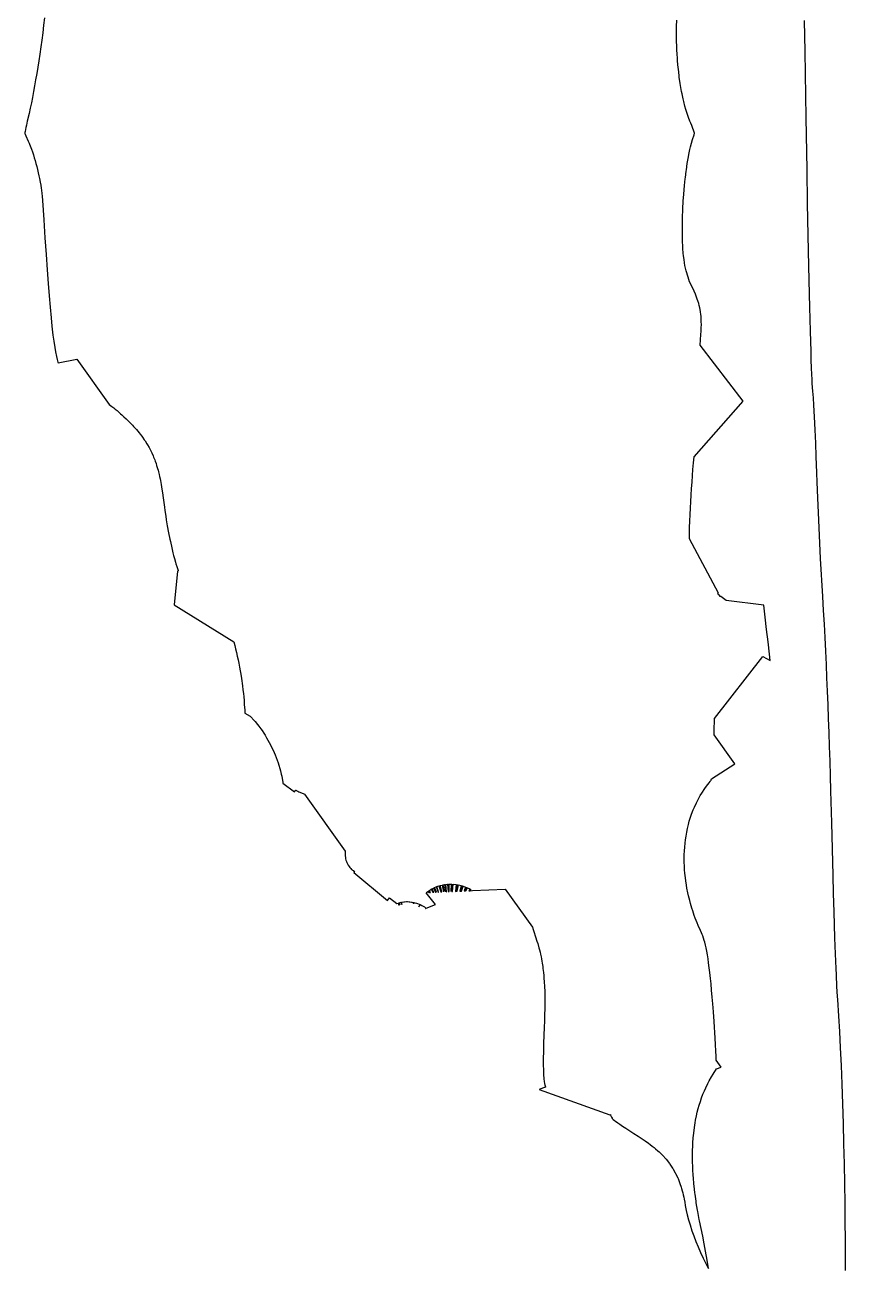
# Model space of a CAD drawing. Header units: metres. Extents: x -0.5 to 50.5, y -0.5 to 50.3.
# Drawn here: x 0.48 to 9.23, y 22.46 to 35.75 of the extents above; entities that cross this region are included whole.
import ezdxf

# ---------------------------------------------------------------- set-up
doc = ezdxf.new("R2010")
doc.units = ezdxf.units.M

msp = doc.modelspace()

# ---------------------------------------------------------------- linework, layer by layer
for p, q in [((0.67766, 35.7449), (0.6674, 35.6654)), ((0.68776, 35.8257), (0.67766, 35.7449)), ((7.43504, 35.7327), (7.4373, 35.7985)), ((8.79829, 35.7955), (8.80405, 35.4667)), ((0.6674, 35.6654), (0.65694, 35.5869)), ((7.43402, 35.6426), (7.43468, 35.7147)), ((7.4341, 35.6236), (7.43402, 35.6426)), ((7.43526, 35.5574), (7.4341, 35.6236)), ((7.43468, 35.7147), (7.43504, 35.7327)), ((0.64668, 35.5137), (0.63586, 35.438)), ((0.65694, 35.5869), (0.64668, 35.5137)), ((7.43578, 35.5405), (7.43526, 35.5574)), ((7.43867, 35.47), (7.43578, 35.5405)), ((0.62517, 35.3669), (0.61433, 35.2968)), ((0.63586, 35.438), (0.62517, 35.3669)), ((7.43962, 35.4526), (7.43867, 35.47)), ((7.44449, 35.3784), (7.43962, 35.4526)), ((7.44588, 35.3607), (7.44449, 35.3784)), ((7.45183, 35.2949), (7.44588, 35.3607)), ((8.80405, 35.4667), (8.81567, 34.7605)), ((0.60329, 35.2287), (0.59224, 35.163)), ((0.61433, 35.2968), (0.60329, 35.2287)), ((7.45387, 35.2752), (7.45183, 35.2949)), ((7.46179, 35.2084), (7.45387, 35.2752)), ((0.58083, 35.0979), (0.56956, 35.0365)), ((0.59224, 35.163), (0.58083, 35.0979)), ((7.46419, 35.1902), (7.46179, 35.2084)), ((7.47371, 35.1244), (7.46419, 35.1902)), ((7.47749, 35.101), (7.47371, 35.1244)), ((7.48854, 35.0392), (7.47749, 35.101)), ((0.55771, 34.9745), (0.54616, 34.9169)), ((0.56956, 35.0365), (0.55771, 34.9745)), ((7.49335, 35.0149), (7.48854, 35.0392)), ((7.50534, 34.9591), (7.49335, 35.0149)), ((7.51173, 34.9318), (7.50534, 34.9591)), ((0.53401, 34.8589), (0.52165, 34.8031)), ((0.54616, 34.9169), (0.53401, 34.8589)), ((7.52454, 34.8819), (7.51173, 34.9318)), ((7.53464, 34.8464), (7.52454, 34.8819)), ((7.54845, 34.8021), (7.53464, 34.8464)), ((0.50246, 34.7204), (0.4933, 34.6795)), ((0.52165, 34.8031), (0.50246, 34.7204)), ((7.56233, 34.7618), (7.54845, 34.8021)), ((7.57745, 34.7218), (7.56233, 34.7618)), ((7.58589, 34.7008), (7.57745, 34.7218)), ((7.59636, 34.6756), (7.58589, 34.7008)), ((8.81567, 34.7605), (8.82439, 34.2016)), ((0.47839, 34.6), (0.47723, 34.5901)), ((0.47723, 34.5901), (0.47978, 34.5834)), ((0.47992, 34.6105), (0.47839, 34.6)), ((0.47978, 34.5834), (0.4872, 34.5655)), ((0.48341, 34.6311), (0.47992, 34.6105)), ((0.4877, 34.6532), (0.48341, 34.6311)), ((0.4872, 34.5655), (0.51286, 34.5083)), ((0.4933, 34.6795), (0.4877, 34.6532)), ((7.60936, 34.6434), (7.59636, 34.6756)), ((7.60544, 34.5249), (7.62209, 34.5767)), ((7.61671, 34.6244), (7.60936, 34.6434)), ((7.62369, 34.6053), (7.61671, 34.6244)), ((7.62209, 34.5767), (7.62784, 34.5933)), ((7.62784, 34.5933), (7.62369, 34.6053)), ((0.51286, 34.5083), (0.52187, 34.4875)), ((0.52187, 34.4875), (0.52725, 34.4745)), ((0.52725, 34.4745), (0.5343, 34.4566)), ((0.5343, 34.4566), (0.54674, 34.4237)), ((0.54674, 34.4237), (0.55676, 34.3953)), ((7.56625, 34.3656), (7.57716, 34.417)), ((7.57716, 34.417), (7.584, 34.446)), ((7.584, 34.446), (7.59418, 34.4857)), ((7.59418, 34.4857), (7.60544, 34.5249)), ((0.55676, 34.3953), (0.56767, 34.3627)), ((0.56767, 34.3627), (0.57777, 34.3303)), ((0.57777, 34.3303), (0.58664, 34.3006)), ((0.58664, 34.3006), (0.59544, 34.2693)), ((7.54874, 34.2679), (7.55186, 34.2868)), ((7.55186, 34.2868), (7.56168, 34.3421)), ((7.56168, 34.3421), (7.56625, 34.3656)), ((0.59544, 34.2693), (0.60416, 34.2363)), ((0.60416, 34.2363), (0.61157, 34.2067)), ((0.61157, 34.2067), (0.62009, 34.1708)), ((0.62009, 34.1708), (0.62721, 34.1382)), ((7.52838, 34.1199), (7.53682, 34.1868)), ((7.53682, 34.1868), (7.53906, 34.2034)), ((7.53906, 34.2034), (7.54874, 34.2679)), ((8.82439, 34.2016), (8.83051, 33.845)), ((0.62721, 34.1382), (0.63339, 34.1078)), ((0.63339, 34.1078), (0.64058, 34.0697)), ((0.64058, 34.0697), (0.64618, 34.0371)), ((0.64618, 34.0371), (0.65099, 34.006)), ((7.51102, 33.9417), (7.51936, 34.0361)), ((7.51936, 34.0361), (7.52672, 34.1056)), ((7.52672, 34.1056), (7.52838, 34.1199)), ((0.65099, 34.006), (0.65417, 33.9836)), ((0.65417, 33.9836), (0.65854, 33.9486)), ((0.65854, 33.9486), (0.66159, 33.9192)), ((0.66159, 33.9192), (0.66509, 33.8744)), ((7.50577, 33.8667), (7.51102, 33.9417)), ((0.66509, 33.8744), (0.67839, 33.6676)), ((7.49777, 33.6859), (7.50142, 33.786)), ((7.50142, 33.786), (7.50577, 33.8667)), ((8.83051, 33.845), (8.83682, 33.5004)), ((0.67839, 33.6676), (0.69118, 33.4743)), ((7.49648, 33.5379), (7.49654, 33.6206)), ((7.49654, 33.6206), (7.49777, 33.6859)), ((7.49661, 33.522), (7.49648, 33.5379)), ((7.498, 33.4596), (7.49661, 33.522)), ((8.83682, 33.5004), (8.84351, 33.1769)), ((0.69118, 33.4743), (0.70317, 33.2975)), ((7.49866, 33.4413), (7.498, 33.4596)), ((7.50142, 33.3836), (7.49866, 33.4413)), ((7.50272, 33.3622), (7.50142, 33.3836)), ((7.50658, 33.3129), (7.50272, 33.3622)), ((0.70317, 33.2975), (0.71487, 33.1332)), ((7.50934, 33.2848), (7.50658, 33.3129)), ((7.51407, 33.2448), (7.50934, 33.2848)), ((7.51944, 33.2078), (7.51407, 33.2448)), ((0.71487, 33.1332), (0.72571, 32.9882)), ((7.52438, 33.179), (7.51944, 33.2078)), ((7.53587, 33.1246), (7.52438, 33.179)), ((7.53937, 33.1108), (7.53587, 33.1246)), ((7.56873, 33.0204), (7.53937, 33.1108)), ((8.84351, 33.1769), (8.85028, 32.8752)), ((0.72571, 32.9882), (0.73625, 32.855)), ((7.57033, 33.0164), (7.56873, 33.0204)), ((7.59381, 32.9639), (7.57033, 33.0164)), ((7.60718, 32.937), (7.59381, 32.9639)), ((0.73625, 32.855), (0.74651, 32.7346)), ((7.62143, 32.9066), (7.60718, 32.937)), ((7.63576, 32.8741), (7.62143, 32.9066)), ((7.64433, 32.8532), (7.63576, 32.8741)), ((7.6564, 32.8211), (7.64433, 32.8532)), ((7.66272, 32.8024), (7.6564, 32.8211)), ((8.85028, 32.8752), (8.85355, 32.736)), ((0.74651, 32.7346), (0.75703, 32.6204)), ((7.67152, 32.7735), (7.66272, 32.8024)), ((7.6769, 32.7535), (7.67152, 32.7735)), ((7.68315, 32.7266), (7.6769, 32.7535)), ((7.68665, 32.7088), (7.68315, 32.7266)), ((7.69064, 32.6843), (7.68665, 32.7088)), ((8.85355, 32.736), (8.86023, 32.4804)), ((0.75703, 32.6204), (0.76613, 32.5319)), ((7.69435, 32.655), (7.69064, 32.6843)), ((7.69601, 32.6377), (7.69435, 32.655)), ((7.6982, 32.6035), (7.69601, 32.6377)), ((7.69901, 32.5793), (7.6982, 32.6035)), ((7.69922, 32.5499), (7.69901, 32.5793)), ((0.76613, 32.5319), (0.77681, 32.4378)), ((0.77681, 32.4378), (0.78538, 32.3711)), ((7.68518, 32.3287), (7.69464, 32.4416)), ((7.69464, 32.4416), (7.69704, 32.4785)), ((7.69704, 32.4785), (7.69856, 32.5149)), ((7.69856, 32.5149), (7.69922, 32.5499)), ((8.86023, 32.4804), (8.86656, 32.2622)), ((0.78538, 32.3711), (0.79521, 32.3045)), ((0.79521, 32.3045), (0.80276, 32.2598)), ((8.14644, 31.7299), (7.68518, 32.3287)), ((0.80276, 32.2598), (0.81316, 32.2068)), ((0.81316, 32.2068), (0.82007, 32.1769)), ((0.82007, 32.1769), (0.82762, 32.149)), ((0.83083, 32.1391), (1.03117, 32.1804)), ((1.03117, 32.1804), (1.37785, 31.6947)), ((8.86656, 32.2622), (8.86961, 32.1694)), ((8.86961, 32.1694), (8.87259, 32.0878)), ((0.82762, 32.149), (0.83083, 32.1391)), ((8.87259, 32.0878), (8.8755, 32.015)), ((8.8755, 32.015), (8.87775, 31.9652)), ((8.87775, 31.9652), (8.88029, 31.9201)), ((8.88029, 31.9201), (8.88713, 31.8368)), ((8.88713, 31.8368), (8.89207, 31.7682)), ((8.89207, 31.7682), (8.89709, 31.6897)), ((1.37785, 31.6947), (1.40591, 31.674)), ((1.40591, 31.674), (1.42548, 31.6588)), ((1.42548, 31.6588), (1.4416, 31.6458)), ((1.4416, 31.6458), (1.46066, 31.6301)), ((1.46066, 31.6301), (1.47534, 31.6177)), ((7.62201, 31.1357), (8.14644, 31.7299)), ((8.89709, 31.6897), (8.90428, 31.5634)), ((1.47534, 31.6177), (1.49838, 31.5976)), ((1.49838, 31.5976), (1.51279, 31.5848)), ((1.51279, 31.5848), (1.53394, 31.5652)), ((1.53394, 31.5652), (1.55836, 31.5422)), ((1.55836, 31.5422), (1.58017, 31.5209)), ((1.58017, 31.5209), (1.60721, 31.4935)), ((1.60721, 31.4935), (1.62459, 31.4754)), ((8.90428, 31.5634), (8.91112, 31.4259)), ((1.62459, 31.4754), (1.63832, 31.4607)), ((1.63832, 31.4607), (1.65396, 31.4435)), ((1.65396, 31.4435), (1.66849, 31.4269)), ((1.66849, 31.4269), (1.6815, 31.4117)), ((1.6815, 31.4117), (1.69626, 31.3938)), ((1.69626, 31.3938), (1.70688, 31.3805)), ((1.70688, 31.3805), (1.72403, 31.3581)), ((1.72403, 31.3581), (1.73312, 31.3457)), ((8.91112, 31.4259), (8.91745, 31.2822)), ((1.73312, 31.3457), (1.75151, 31.3196)), ((1.75151, 31.3196), (1.7606, 31.306)), ((1.7606, 31.306), (1.77957, 31.276)), ((1.77957, 31.276), (1.78619, 31.2649)), ((1.78619, 31.2649), (1.80298, 31.2353)), ((1.80298, 31.2353), (1.81003, 31.2222)), ((8.91745, 31.2822), (8.92268, 31.1414)), ((1.81003, 31.2222), (1.82523, 31.1921)), ((1.82523, 31.1921), (1.83119, 31.1796)), ((1.83119, 31.1796), (1.84543, 31.1476)), ((1.84543, 31.1476), (1.8519, 31.1322)), ((1.8519, 31.1322), (1.86288, 31.1043)), ((1.86288, 31.1043), (1.86833, 31.0896)), ((7.61591, 31.0715), (7.62201, 31.1357)), ((8.92268, 31.1414), (8.92805, 30.9651)), ((1.86833, 31.0896), (1.8772, 31.064)), ((1.8772, 31.064), (1.88353, 31.0447)), ((1.88353, 31.0447), (1.89305, 31.0132)), ((1.89305, 31.0132), (1.8985, 30.9935)), ((1.8985, 30.9935), (1.90331, 30.9752)), ((1.90331, 30.9752), (1.90962, 30.9498)), ((7.60464, 30.9365), (7.60988, 31.002)), ((7.60988, 31.002), (7.61591, 31.0715)), ((8.92805, 30.9651), (8.93147, 30.8645)), ((1.90962, 30.9498), (1.91478, 30.9277)), ((1.91478, 30.9277), (1.92017, 30.9027)), ((1.92017, 30.9027), (1.92358, 30.8855)), ((1.92358, 30.8855), (1.93208, 30.8399)), ((1.93208, 30.8399), (1.94016, 30.7919)), ((7.59483, 30.7995), (7.59947, 30.8671)), ((7.59947, 30.8671), (7.60464, 30.9365)), ((8.93147, 30.8645), (8.93794, 30.698)), ((1.94016, 30.7919), (1.94597, 30.7523)), ((1.94597, 30.7523), (1.95309, 30.7006)), ((1.95309, 30.7006), (1.96291, 30.6228)), ((7.58647, 30.6582), (7.59039, 30.727)), ((7.59039, 30.727), (7.59483, 30.7995)), ((8.93794, 30.698), (8.94841, 30.4593)), ((1.96291, 30.6228), (1.96619, 30.5986)), ((1.96619, 30.5986), (1.97098, 30.5651)), ((1.97098, 30.5651), (1.98065, 30.5021)), ((7.57964, 30.5197), (7.58282, 30.5898)), ((7.58282, 30.5898), (7.58647, 30.6582)), ((1.98065, 30.5021), (1.98705, 30.4632)), ((1.98705, 30.4632), (1.99796, 30.3999)), ((7.57454, 30.3837), (7.57687, 30.451)), ((7.57687, 30.451), (7.57964, 30.5197)), ((8.94841, 30.4593), (8.96027, 30.2164)), ((1.99796, 30.3999), (2.01198, 30.3238)), ((2.01198, 30.3238), (2.02528, 30.256)), ((7.57143, 30.262), (7.57454, 30.3837)), ((2.02528, 30.256), (2.0303, 30.2318)), ((2.0303, 30.2318), (2.04469, 30.1653)), ((2.04469, 30.1653), (2.05734, 30.111)), ((7.88118, 29.6793), (7.57143, 30.262)), ((8.96027, 30.2164), (8.96913, 30.0516)), ((2.05734, 30.111), (2.06403, 30.084)), ((2.06403, 30.084), (2.07312, 30.05)), ((2.07312, 30.05), (2.08401, 30.0117)), ((8.96913, 30.0516), (8.9929, 29.644)), ((2.10757, 29.9172), (2.06934, 29.5564)), ((2.08401, 30.0117), (2.08961, 29.993)), ((2.08961, 29.993), (2.09827, 29.9654)), ((2.09827, 29.9654), (2.10481, 29.9459)), ((2.10481, 29.9459), (2.10983, 29.9328)), ((2.11484, 29.9201), (2.10757, 29.9172)), ((2.10983, 29.9328), (2.11273, 29.9272)), ((2.11273, 29.9272), (2.11237, 29.9269)), ((2.11237, 29.9269), (2.11447, 29.9222)), ((2.11447, 29.9222), (2.11412, 29.9221)), ((2.11412, 29.9221), (2.11484, 29.9201)), ((7.87398, 29.6693), (7.88118, 29.6793)), ((7.89433, 29.6546), (7.87398, 29.6693)), ((7.90015, 29.6437), (7.89433, 29.6546)), ((7.90887, 29.6442), (7.90015, 29.6437)), ((7.96579, 29.6032), (7.90887, 29.6442)), ((8.9929, 29.644), (9.00119, 29.4959)), ((2.06934, 29.5564), (2.70694, 29.1623)), ((8.36794, 29.5539), (7.96579, 29.6032)), ((8.38153, 29.426), (8.36794, 29.5539)), ((8.39578, 29.2946), (8.38153, 29.426)), ((9.00119, 29.4959), (9.00911, 29.3494)), ((8.41135, 29.1594), (8.39578, 29.2946)), ((9.00911, 29.3494), (9.01653, 29.2058)), ((2.70694, 29.1623), (2.71822, 29.1203)), ((2.71822, 29.1203), (2.72679, 29.086)), ((8.42676, 29.0284), (8.41135, 29.1594)), ((9.01653, 29.2058), (9.02373, 29.0616)), ((2.72679, 29.086), (2.73581, 29.0478)), ((2.73581, 29.0478), (2.74475, 29.0081)), ((2.74475, 29.0081), (2.75296, 28.9693)), ((2.75296, 28.9693), (2.76001, 28.9339)), ((7.83981, 28.3419), (8.35457, 29.0058)), ((8.35457, 29.0058), (8.43504, 28.9613)), ((8.43504, 28.9613), (8.42676, 29.0284)), ((9.02373, 29.0616), (9.03049, 28.9191)), ((2.76001, 28.9339), (2.7683, 28.8905)), ((2.7683, 28.8905), (2.77528, 28.8513)), ((2.77528, 28.8513), (2.78146, 28.8148)), ((9.03049, 28.9191), (9.03696, 28.7764)), ((2.78146, 28.8148), (2.78873, 28.7697)), ((2.78873, 28.7697), (2.79999, 28.6911)), ((9.03696, 28.7764), (9.04314, 28.6327)), ((2.79999, 28.6911), (2.80522, 28.6499)), ((2.80522, 28.6499), (2.80974, 28.6099)), ((2.80974, 28.6099), (2.81329, 28.5751)), ((2.81329, 28.5751), (2.81694, 28.5345)), ((9.04314, 28.6327), (9.04909, 28.4876)), ((2.81694, 28.5345), (2.82005, 28.4919)), ((2.82005, 28.4919), (2.82362, 28.4305)), ((9.04909, 28.4876), (9.05469, 28.3422)), ((2.82362, 28.4305), (2.82507, 28.4084)), ((2.82507, 28.4084), (2.82594, 28.398)), ((2.82594, 28.398), (2.88272, 28.3663)), ((2.88272, 28.3663), (2.88956, 28.3594)), ((2.88956, 28.3594), (2.92293, 28.3237)), ((2.92293, 28.3237), (2.93477, 28.3101)), ((2.93477, 28.3101), (2.96167, 28.2773)), ((7.83559, 28.2065), (7.83981, 28.3419)), ((9.05469, 28.3422), (9.06015, 28.1935)), ((2.96167, 28.2773), (2.97548, 28.2595)), ((2.97548, 28.2595), (2.99446, 28.2337)), ((2.99446, 28.2337), (3.00893, 28.2132)), ((3.00893, 28.2132), (3.02753, 28.1854)), ((3.02753, 28.1854), (3.04185, 28.1629)), ((7.83472, 28.1695), (7.83559, 28.2065)), ((8.05841, 27.8572), (7.83472, 28.1695)), ((9.06015, 28.1935), (9.06531, 28.0425)), ((3.04185, 28.1629), (3.05756, 28.1368)), ((3.05756, 28.1368), (3.07166, 28.1124)), ((3.07166, 28.1124), (3.08583, 28.0867)), ((3.08583, 28.0867), (3.09943, 28.0607)), ((3.09943, 28.0607), (3.11134, 28.037)), ((3.11134, 28.037), (3.12436, 28.0098)), ((9.06531, 28.0425), (9.07033, 27.8885)), ((3.12436, 28.0098), (3.1378, 27.9798)), ((3.1378, 27.9798), (3.14864, 27.9541)), ((3.14864, 27.9541), (3.15947, 27.9267)), ((3.15947, 27.9267), (3.16986, 27.899)), ((3.16986, 27.899), (3.18048, 27.8687)), ((3.18048, 27.8687), (3.18805, 27.8454)), ((3.18805, 27.8454), (3.19858, 27.8096)), ((3.19858, 27.8096), (3.20534, 27.7843)), ((3.20534, 27.7843), (3.21436, 27.7465)), ((7.80876, 27.698), (8.05841, 27.8572)), ((9.07033, 27.8885), (9.07512, 27.7306)), ((3.21436, 27.7465), (3.21872, 27.7257)), ((3.21872, 27.7257), (3.22693, 27.6788)), ((3.22693, 27.6788), (3.22934, 27.6618)), ((3.22934, 27.6618), (3.23058, 27.6501)), ((3.23058, 27.6501), (3.35582, 27.5592)), ((7.76828, 27.6365), (7.78217, 27.6543)), ((7.78217, 27.6543), (7.79285, 27.6686)), ((7.79285, 27.6686), (7.79823, 27.6763)), ((7.79823, 27.6763), (7.80063, 27.68)), ((7.80063, 27.68), (7.8036, 27.6853)), ((7.8036, 27.6853), (7.80455, 27.6873)), ((7.80455, 27.6873), (7.80876, 27.698)), ((9.07512, 27.7306), (9.07977, 27.5688)), ((3.35582, 27.5592), (3.36469, 27.5732)), ((3.36469, 27.5732), (3.36731, 27.5781)), ((3.36731, 27.5781), (3.36768, 27.5779)), ((3.36768, 27.5779), (3.36818, 27.5788)), ((3.36818, 27.5788), (3.37604, 27.5738)), ((3.37604, 27.5738), (3.37617, 27.574)), ((3.37617, 27.574), (3.38046, 27.5711)), ((3.38046, 27.5711), (3.39079, 27.5657)), ((3.39079, 27.5657), (3.40315, 27.56)), ((3.40315, 27.56), (3.44952, 27.5412)), ((3.44952, 27.5412), (3.46298, 27.5354)), ((3.46298, 27.5354), (3.89545, 26.9246)), ((7.66025, 27.4697), (7.68831, 27.5199)), ((7.68831, 27.5199), (7.70358, 27.5447)), ((7.70358, 27.5447), (7.73615, 27.5932)), ((7.73615, 27.5932), (7.7549, 27.6188)), ((7.7549, 27.6188), (7.76828, 27.6365)), ((9.07977, 27.5688), (9.08879, 27.2299)), ((7.61264, 27.3668), (7.62506, 27.3964)), ((7.62506, 27.3964), (7.64688, 27.4434)), ((7.64688, 27.4434), (7.66025, 27.4697)), ((7.5611, 27.2097), (7.57054, 27.2445)), ((7.57054, 27.2445), (7.58414, 27.2887)), ((7.58414, 27.2887), (7.59547, 27.3218)), ((7.59547, 27.3218), (7.61264, 27.3668)), ((7.53572, 27.0876), (7.54277, 27.1276)), ((7.54277, 27.1276), (7.5507, 27.1661)), ((7.5507, 27.1661), (7.5611, 27.2097)), ((9.08879, 27.2299), (9.10216, 26.6695)), ((7.52141, 26.968), (7.52541, 27.0107)), ((7.52541, 27.0107), (7.52991, 27.0481)), ((7.52991, 27.0481), (7.53572, 27.0876)), ((3.89545, 26.9246), (3.89624, 26.9123)), ((3.89624, 26.9123), (3.8979, 26.8744)), ((3.8979, 26.8744), (3.89879, 26.8596)), ((3.89879, 26.8596), (3.90002, 26.8508)), ((3.90002, 26.8508), (3.90184, 26.8421)), ((3.90184, 26.8421), (3.9054, 26.8297)), ((7.51668, 26.8523), (7.51718, 26.8869)), ((7.51712, 26.8046), (7.51668, 26.8523)), ((7.51718, 26.8869), (7.51886, 26.9294)), ((7.51886, 26.9294), (7.52141, 26.968)), ((3.9054, 26.8297), (3.91013, 26.8163)), ((3.91013, 26.8163), (3.91557, 26.8033)), ((3.91557, 26.8033), (3.92285, 26.7887)), ((3.92285, 26.7887), (3.93011, 26.7758)), ((3.93011, 26.7758), (3.93942, 26.7615)), ((3.93942, 26.7615), (3.94763, 26.7502)), ((3.94763, 26.7502), (3.95549, 26.7408)), ((3.95549, 26.7408), (3.96538, 26.7303)), ((3.96538, 26.7303), (3.97025, 26.7257)), ((3.97025, 26.7257), (3.97556, 26.7214)), ((3.97556, 26.7214), (3.98413, 26.7182)), ((3.98413, 26.7182), (3.98369, 26.7169)), ((3.98369, 26.7169), (3.99118, 26.7133)), ((3.99474, 26.7096), (3.98805, 26.6983)), ((3.99118, 26.7133), (3.9906, 26.7121)), ((3.9906, 26.7121), (3.99474, 26.7096)), ((7.51828, 26.7701), (7.51712, 26.8046)), ((7.52083, 26.7259), (7.51828, 26.7701)), ((7.52373, 26.6908), (7.52083, 26.7259)), ((3.98805, 26.6983), (4.34717, 26.3979)), ((7.52919, 26.64), (7.52373, 26.6908)), ((7.53319, 26.6088), (7.52919, 26.64)), ((7.54045, 26.5609), (7.53319, 26.6088)), ((9.10216, 26.6695), (9.10747, 26.4735)), ((4.76125, 26.4816), (4.76436, 26.4841)), ((4.86177, 26.3545), (4.76125, 26.4816)), ((4.76436, 26.4841), (4.76735, 26.4843)), ((4.76619, 26.4858), (4.78008, 26.496)), ((4.76735, 26.4843), (4.76619, 26.4858)), ((4.78008, 26.496), (4.78813, 26.485)), ((4.78508, 26.4993), (4.78871, 26.5018)), ((4.7946, 26.4853), (4.78508, 26.4993)), ((4.78813, 26.485), (4.7946, 26.4853)), ((4.78871, 26.5018), (4.79977, 26.4855)), ((4.79599, 26.5069), (4.8143, 26.5181)), ((4.80885, 26.4859), (4.79599, 26.5069)), ((4.79977, 26.4855), (4.80885, 26.4859)), ((4.8143, 26.5181), (4.83336, 26.4869)), ((4.81766, 26.5197), (4.82158, 26.5218)), ((4.83575, 26.487), (4.81766, 26.5197)), ((4.82158, 26.5218), (4.84084, 26.4872)), ((4.82376, 26.5233), (4.8391, 26.5311)), ((4.84222, 26.4873), (4.82376, 26.5233)), ((4.83336, 26.4869), (4.83575, 26.487)), ((4.8391, 26.5311), (4.86113, 26.488)), ((4.84084, 26.4872), (4.84222, 26.4873)), ((4.84433, 26.5334), (4.8484, 26.5353)), ((4.86534, 26.4883), (4.84433, 26.5334)), ((4.8484, 26.5353), (4.87013, 26.4884)), ((4.85088, 26.5367), (4.8676, 26.5437)), ((4.87123, 26.4885), (4.85088, 26.5367)), ((4.86113, 26.488), (4.86534, 26.4883)), ((4.8676, 26.5437), (4.89056, 26.4893)), ((4.87013, 26.4884), (4.87123, 26.4885)), ((4.87494, 26.5466), (4.89536, 26.5537)), ((4.89471, 26.4894), (4.87494, 26.5466)), ((4.89056, 26.4893), (4.89471, 26.4894)), ((4.89536, 26.5537), (4.91724, 26.4904)), ((4.90147, 26.5552), (4.9059, 26.5565)), ((4.92059, 26.4905), (4.90147, 26.5552)), ((4.9059, 26.5565), (4.92531, 26.4906)), ((4.91171, 26.5585), (4.93098, 26.5633)), ((4.92859, 26.4908), (4.91171, 26.5585)), ((4.91724, 26.4904), (4.92059, 26.4905)), ((4.92531, 26.4906), (4.92859, 26.4908)), ((4.93098, 26.5633), (4.94879, 26.4917)), ((4.93542, 26.564), (4.94, 26.5649)), ((4.95032, 26.4917), (4.93542, 26.564)), ((4.94, 26.5649), (4.953, 26.5018)), ((4.94189, 26.5654), (4.95686, 26.5681)), ((4.953, 26.5018), (4.94189, 26.5654)), ((4.94879, 26.4917), (4.95032, 26.4917)), ((4.95686, 26.5681), (4.97009, 26.4925)), ((4.96071, 26.5685), (4.96536, 26.5692)), ((4.97141, 26.4925), (4.96071, 26.5685)), ((4.96536, 26.5692), (4.97612, 26.4928)), ((4.9698, 26.57), (4.98856, 26.5718)), ((4.97758, 26.4928), (4.9698, 26.57)), ((4.97009, 26.4925), (4.97141, 26.4925)), ((4.97612, 26.4928), (4.97758, 26.4928)), ((4.98856, 26.5718), (4.99648, 26.4935)), ((4.99342, 26.5719), (4.99823, 26.5722)), ((4.99815, 26.4936), (4.99342, 26.5719)), ((4.99648, 26.4935), (4.99815, 26.4936)), ((4.99823, 26.5722), (5.00294, 26.4939)), ((5.00294, 26.4939), (5.00659, 26.494)), ((5.00549, 26.5729), (5.02708, 26.5732)), ((5.00659, 26.494), (5.00549, 26.5729)), ((5.02708, 26.5732), (5.02811, 26.4949)), ((5.02811, 26.4949), (5.02963, 26.4949)), ((5.02963, 26.4949), (5.03195, 26.5728)), ((5.03195, 26.5728), (5.03676, 26.5726)), ((5.03676, 26.5726), (5.03442, 26.4951)), ((5.03442, 26.4951), (5.04105, 26.4954)), ((5.04105, 26.4954), (5.04889, 26.5729)), ((5.04889, 26.5729), (5.08205, 26.5695)), ((5.08205, 26.5695), (5.07471, 26.4967)), ((5.07471, 26.4967), (5.08153, 26.497)), ((5.08153, 26.497), (5.09354, 26.5669)), ((5.09818, 26.5661), (5.08633, 26.4973)), ((5.08633, 26.4973), (5.09135, 26.4974)), ((5.09135, 26.4974), (5.10706, 26.565)), ((5.09354, 26.5669), (5.09818, 26.5661)), ((5.10706, 26.565), (5.13454, 26.5586)), ((5.13454, 26.5586), (5.12057, 26.4986)), ((5.12057, 26.4986), (5.12697, 26.4989)), ((5.12697, 26.4989), (5.14377, 26.5555)), ((5.14841, 26.5541), (5.13206, 26.4991)), ((5.13206, 26.4991), (5.13831, 26.4994)), ((5.13831, 26.4994), (5.15729, 26.5518)), ((5.14377, 26.5555), (5.14841, 26.5541)), ((5.15729, 26.5518), (5.18288, 26.5426)), ((5.18288, 26.5426), (5.16768, 26.5005)), ((5.16768, 26.5005), (5.1743, 26.5008)), ((5.1743, 26.5008), (5.19051, 26.5389)), ((5.19495, 26.537), (5.1796, 26.501)), ((5.1796, 26.501), (5.18564, 26.5013)), ((5.18564, 26.5013), (5.202, 26.5345)), ((5.19051, 26.5389), (5.19495, 26.537)), ((5.202, 26.5345), (5.22606, 26.5226)), ((5.22606, 26.5226), (5.21617, 26.5026)), ((5.21617, 26.5026), (5.22598, 26.5029)), ((5.22598, 26.5029), (5.23427, 26.5176)), ((5.23863, 26.5151), (5.23187, 26.5031)), ((5.23187, 26.5031), (5.256, 26.5042)), ((5.23427, 26.5176), (5.23863, 26.5151)), ((5.256, 26.5042), (5.25659, 26.5044)), ((5.25659, 26.5044), (5.25688, 26.5042)), ((5.25688, 26.5042), (5.60378, 26.5183)), ((5.60378, 26.5183), (5.89622, 26.1145)), ((7.5459, 26.5296), (7.54045, 26.5609)), ((7.55557, 26.4807), (7.5459, 26.5296)), ((7.56241, 26.4496), (7.55557, 26.4807)), ((7.57483, 26.3988), (7.56241, 26.4496)), ((9.10747, 26.4735), (9.11314, 26.2793)), ((4.34717, 26.3979), (4.3716, 26.4284)), ((4.3716, 26.4284), (4.44989, 26.3658)), ((4.44989, 26.3658), (4.46072, 26.3698)), ((4.46072, 26.3698), (4.46741, 26.3519)), ((4.46478, 26.3706), (4.4738, 26.3734)), ((4.47154, 26.3485), (4.46478, 26.3706)), ((4.46741, 26.3519), (4.47154, 26.3485)), ((4.4738, 26.3734), (4.48013, 26.3528)), ((4.47467, 26.3739), (4.49583, 26.3793)), ((4.48013, 26.3528), (4.47467, 26.3739)), ((4.49583, 26.3793), (4.50157, 26.3571)), ((4.49692, 26.3793), (4.5063, 26.3813)), ((4.50157, 26.3571), (4.49692, 26.3793)), ((4.5063, 26.3815), (4.52295, 26.3843)), ((4.5063, 26.3813), (4.5063, 26.3815)), ((4.52295, 26.3841), (4.52963, 26.385)), ((4.52295, 26.3843), (4.52295, 26.3841)), ((4.52963, 26.3853), (4.54991, 26.3868)), ((4.52963, 26.385), (4.52963, 26.3853)), ((4.54991, 26.3868), (4.54991, 26.3865)), ((4.54991, 26.3865), (4.563, 26.3864)), ((4.563, 26.3864), (4.58073, 26.3855)), ((4.58073, 26.3855), (4.58073, 26.3853)), ((4.58073, 26.3853), (4.58589, 26.3849)), ((4.58589, 26.3849), (4.58589, 26.385)), ((4.58589, 26.385), (4.60422, 26.3827)), ((4.60422, 26.3827), (4.60422, 26.3826)), ((4.60422, 26.3826), (4.61119, 26.3814)), ((4.61119, 26.3814), (4.61127, 26.3816)), ((4.61127, 26.3816), (4.63025, 26.3777)), ((4.63025, 26.3777), (4.62712, 26.3627)), ((4.62712, 26.3627), (4.63083, 26.3773)), ((4.63083, 26.3773), (4.64027, 26.3749)), ((4.64027, 26.3749), (4.64035, 26.3751)), ((4.64035, 26.3751), (4.65903, 26.3696)), ((4.65903, 26.3696), (4.65895, 26.3694)), ((4.65895, 26.3694), (4.66812, 26.3663)), ((4.66812, 26.3663), (4.66818, 26.3665)), ((4.66818, 26.3665), (4.68637, 26.3594)), ((4.69479, 26.3555), (4.68454, 26.3319)), ((4.68454, 26.3319), (4.69595, 26.3552)), ((4.68637, 26.3594), (4.68629, 26.3592)), ((4.68629, 26.3592), (4.69479, 26.3555)), ((4.69595, 26.3552), (4.71478, 26.346)), ((4.71478, 26.346), (4.71472, 26.3458)), ((4.71472, 26.3458), (4.72162, 26.342)), ((4.72162, 26.342), (4.72169, 26.3421)), ((4.72169, 26.3421), (4.73689, 26.3331)), ((4.73689, 26.3331), (4.73682, 26.333)), ((4.73682, 26.333), (4.7419, 26.3296)), ((4.7419, 26.3296), (4.74205, 26.3298)), ((4.74205, 26.3298), (4.75804, 26.3186)), ((4.75804, 26.3186), (4.7547, 26.3138)), ((4.7547, 26.3138), (4.75623, 26.3144)), ((4.75623, 26.3144), (4.75883, 26.3178)), ((4.75883, 26.3178), (4.76096, 26.3163)), ((4.76096, 26.3163), (4.86177, 26.3545)), ((7.58334, 26.3671), (7.57483, 26.3988)), ((7.59795, 26.3173), (7.58334, 26.3671)), ((7.60704, 26.2887), (7.59795, 26.3173)), ((7.62376, 26.2395), (7.60704, 26.2887)), ((7.63495, 26.2089), (7.62376, 26.2395)), ((7.65422, 26.1597), (7.63495, 26.2089)), ((9.11314, 26.2793), (9.12215, 26.0018)), ((5.89622, 26.1145), (5.90292, 26.0904)), ((5.90292, 26.0904), (5.90953, 26.069)), ((5.90953, 26.069), (5.93039, 26.0093)), ((7.66571, 26.1319), (7.65422, 26.1597)), ((7.68867, 26.0798), (7.66571, 26.1319)), ((7.70009, 26.0546), (7.68867, 26.0798)), ((7.70795, 26.0357), (7.70009, 26.0546)), ((5.93039, 26.0093), (5.94464, 25.9655)), ((5.94464, 25.9655), (5.95258, 25.9393)), ((5.95258, 25.9393), (5.96558, 25.8927)), ((7.7139, 26.02), (7.70795, 26.0357)), ((7.72176, 25.9971), (7.7139, 26.02)), ((7.72954, 25.9718), (7.72176, 25.9971)), ((7.73499, 25.9523), (7.72954, 25.9718)), ((7.74306, 25.9201), (7.73499, 25.9523)), ((7.74924, 25.8924), (7.74306, 25.9201)), ((9.12215, 26.0018), (9.1284, 25.8309)), ((5.96558, 25.8927), (5.9706, 25.8737)), ((5.9706, 25.8737), (5.97743, 25.8459)), ((5.97743, 25.8459), (5.98216, 25.8251)), ((5.98216, 25.8251), (5.9879, 25.7984)), ((5.9879, 25.7984), (5.99203, 25.7776)), ((5.99203, 25.7776), (5.99698, 25.7507)), ((7.7565, 25.8565), (7.74924, 25.8924)), ((7.76334, 25.8192), (7.7565, 25.8565)), ((7.77039, 25.7763), (7.76334, 25.8192)), ((9.1284, 25.8309), (9.13458, 25.6731)), ((5.99698, 25.7507), (6.00063, 25.7294)), ((6.00063, 25.7294), (6.00586, 25.6952)), ((6.00586, 25.6952), (6.00862, 25.6752)), ((6.00862, 25.6752), (6.01181, 25.6493)), ((6.01181, 25.6493), (6.0137, 25.6323)), ((7.7767, 25.7332), (7.77039, 25.7763)), ((7.78383, 25.6798), (7.7767, 25.7332)), ((7.79008, 25.6285), (7.78383, 25.6798)), ((9.13458, 25.6731), (9.13756, 25.6052)), ((6.0137, 25.6323), (6.01733, 25.5958)), ((6.01733, 25.5958), (6.01894, 25.577)), ((6.01894, 25.577), (6.02272, 25.5237)), ((6.02272, 25.5237), (6.02454, 25.4883)), ((7.79677, 25.5676), (7.79008, 25.6285)), ((7.80252, 25.5103), (7.79677, 25.5676)), ((9.13756, 25.6052), (9.14331, 25.4811)), ((6.02454, 25.4883), (6.02693, 25.4183)), ((6.02693, 25.4183), (6.02774, 25.3659)), ((7.80884, 25.4425), (7.80252, 25.5103)), ((7.81517, 25.3676), (7.80884, 25.4425)), ((9.14331, 25.4811), (9.14912, 25.3743)), ((6.02788, 25.3045), (6.0273, 25.2442)), ((6.02774, 25.3659), (6.02788, 25.3045)), ((7.82098, 25.2947), (7.81517, 25.3676)), ((7.82724, 25.2097), (7.82098, 25.2947)), ((9.14912, 25.3743), (9.15115, 25.3422)), ((9.15115, 25.3422), (9.16396, 25.1635)), ((6.02417, 25.115), (6.0217, 25.0426)), ((6.02599, 25.1795), (6.02417, 25.115)), ((6.0273, 25.2442), (6.02599, 25.1795)), ((7.8345, 25.107), (7.82724, 25.2097)), ((9.16396, 25.1635), (9.17361, 25.0007)), ((6.0217, 25.0426), (6.01509, 24.8744)), ((7.84642, 24.9298), (7.8345, 25.107)), ((9.17361, 25.0007), (9.18263, 24.8264)), ((6.01509, 24.8744), (6.01276, 24.7865)), ((7.85042, 24.8618), (7.84642, 24.9298)), ((7.85406, 24.7907), (7.85042, 24.8618)), ((6.01276, 24.7865), (6.0116, 24.7108)), ((7.85631, 24.7369), (7.85406, 24.7907)), ((7.85733, 24.6954), (7.85631, 24.7369)), ((9.18263, 24.8264), (9.19115, 24.6356)), ((6.0116, 24.7108), (6.01181, 24.6481)), ((6.01181, 24.6481), (6.01328, 24.5847)), ((6.01328, 24.5847), (6.0153, 24.5411)), ((7.83742, 24.5625), (7.85123, 24.5833)), ((7.85123, 24.5833), (7.86235, 24.6009)), ((7.91003, 24.6199), (7.85733, 24.6954)), ((7.86235, 24.6009), (7.91003, 24.6199)), ((9.19115, 24.6356), (9.19899, 24.4358)), ((6.0153, 24.5411), (6.01894, 24.4952)), ((6.01894, 24.4952), (6.02257, 24.4643)), ((6.02257, 24.4643), (6.02621, 24.4431)), ((7.76733, 24.4431), (7.78288, 24.4724)), ((7.78288, 24.4724), (7.80797, 24.5159)), ((7.80797, 24.5159), (7.82672, 24.5459)), ((7.82672, 24.5459), (7.83742, 24.5625)), ((6.01299, 24.3995), (5.9682, 24.3815)), ((5.9682, 24.3815), (6.72278, 24.1097)), ((6.03632, 24.4067), (6.01299, 24.3995)), ((6.02621, 24.4431), (6.02969, 24.4281)), ((6.02969, 24.4281), (6.03413, 24.4196)), ((6.03413, 24.4196), (6.03311, 24.4191)), ((6.03311, 24.4191), (6.03705, 24.4092)), ((6.03705, 24.4092), (6.03574, 24.4086)), ((6.03574, 24.4086), (6.03632, 24.4067)), ((7.70235, 24.2926), (7.716, 24.3289)), ((7.716, 24.3289), (7.73178, 24.3675)), ((7.73178, 24.3675), (7.74538, 24.3981)), ((7.74538, 24.3981), (7.76733, 24.4431)), ((9.19899, 24.4358), (9.20612, 24.2282)), ((7.6665, 24.1781), (7.6769, 24.2149)), ((7.6769, 24.2149), (7.68889, 24.2534)), ((7.68889, 24.2534), (7.70235, 24.2926)), ((9.20612, 24.2282), (9.21251, 24.0165)), ((6.72278, 24.1097), (6.72867, 24.1121)), ((6.72867, 24.1121), (6.7307, 24.1069)), ((6.7307, 24.1069), (6.73085, 24.1068)), ((6.73085, 24.1068), (6.73709, 24.0908)), ((6.73709, 24.0908), (6.74014, 24.0838)), ((6.74014, 24.0838), (6.74545, 24.0737)), ((6.74545, 24.0737), (6.74756, 24.0714)), ((6.74756, 24.0714), (6.7515, 24.0675)), ((6.7515, 24.0675), (6.75797, 24.0616)), ((6.75797, 24.0616), (6.7728, 24.0493)), ((7.63329, 24.024), (7.6386, 24.054)), ((7.6386, 24.054), (7.64789, 24.1007)), ((7.64789, 24.1007), (7.65604, 24.1368)), ((7.65604, 24.1368), (7.6665, 24.1781)), ((6.7728, 24.0493), (6.78143, 24.0426)), ((6.78143, 24.0426), (6.80673, 24.024)), ((6.80673, 24.024), (6.82826, 24.009)), ((6.82826, 24.009), (6.85799, 23.9891)), ((6.85799, 23.9891), (6.89325, 23.9662)), ((6.89325, 23.9662), (6.97946, 23.9113)), ((7.61562, 23.8903), (7.62158, 23.9441)), ((7.62158, 23.9441), (7.62566, 23.9748)), ((7.62566, 23.9748), (7.63329, 24.024)), ((9.21251, 24.0165), (9.21826, 23.8003)), ((6.97946, 23.9113), (7.02409, 23.8826)), ((7.02409, 23.8826), (7.06888, 23.8528)), ((7.06888, 23.8528), (7.09789, 23.8329)), ((7.09789, 23.8329), (7.13489, 23.8064)), ((7.13489, 23.8064), (7.15327, 23.7927)), ((7.15327, 23.7927), (7.17516, 23.7758)), ((7.60777, 23.7823), (7.60922, 23.8092)), ((7.60922, 23.8092), (7.61307, 23.8628)), ((7.61307, 23.8628), (7.61562, 23.8903)), ((9.21826, 23.8003), (9.22321, 23.5854)), ((7.17516, 23.7758), (7.19514, 23.7599)), ((7.19514, 23.7599), (7.21048, 23.7472)), ((7.21048, 23.7472), (7.23643, 23.7246)), ((7.23643, 23.7246), (7.24829, 23.7138)), ((7.24829, 23.7138), (7.27954, 23.6833)), ((7.27954, 23.6833), (7.28835, 23.6742)), ((7.28835, 23.6742), (7.31836, 23.6413)), ((7.6053, 23.6358), (7.60536, 23.699)), ((7.60536, 23.699), (7.60573, 23.7225)), ((7.60573, 23.7225), (7.60777, 23.7823)), ((7.31836, 23.6413), (7.3239, 23.6348)), ((7.3239, 23.6348), (7.35901, 23.5902)), ((7.35901, 23.5902), (7.36322, 23.5844)), ((7.36322, 23.5844), (7.39265, 23.5405)), ((7.39265, 23.5405), (7.39572, 23.5355)), ((7.39572, 23.5355), (7.42116, 23.4908)), ((7.60559, 23.6134), (7.6053, 23.6358)), ((7.60748, 23.5509), (7.60559, 23.6134)), ((7.60841, 23.5295), (7.60748, 23.5509)), ((7.61264, 23.4595), (7.60841, 23.5295)), ((9.22321, 23.5854), (9.22726, 23.3728)), ((7.42116, 23.4908), (7.42458, 23.4843)), ((7.42458, 23.4843), (7.44696, 23.4372)), ((7.44696, 23.4372), (7.45024, 23.4297)), ((7.45024, 23.4297), (7.46645, 23.3888)), ((7.46645, 23.3888), (7.47081, 23.3767)), ((7.61417, 23.4396), (7.61264, 23.4595)), ((7.62035, 23.3698), (7.61417, 23.4396)), ((7.47081, 23.3767), (7.48375, 23.3374)), ((7.48375, 23.3374), (7.48775, 23.324)), ((7.48775, 23.324), (7.49516, 23.2971)), ((7.49516, 23.2971), (7.50053, 23.276)), ((7.50053, 23.276), (7.50555, 23.255)), ((7.50555, 23.255), (7.51102, 23.2306)), ((7.62224, 23.3512), (7.62035, 23.3698)), ((7.6306, 23.2784), (7.62224, 23.3512)), ((7.63271, 23.2614), (7.6306, 23.2784)), ((7.64281, 23.1888), (7.63271, 23.2614)), ((9.22726, 23.3728), (9.23039, 23.1674)), ((7.51102, 23.2306), (7.5153, 23.2098)), ((7.5153, 23.2098), (7.52184, 23.1756)), ((7.52184, 23.1756), (7.52765, 23.1434)), ((7.52765, 23.1434), (7.53813, 23.0884)), ((7.64542, 23.1717), (7.64281, 23.1888)), ((7.65866, 23.091), (7.64542, 23.1717)), ((9.23039, 23.1674), (9.23265, 22.9679)), ((7.53813, 23.0884), (7.54852, 23.0425)), ((7.54852, 23.0425), (7.56255, 22.9886)), ((7.56255, 22.9886), (7.57848, 22.9338)), ((7.66127, 23.0759), (7.65866, 23.091)), ((7.67676, 22.9926), (7.66127, 23.0759)), ((7.67966, 22.9778), (7.67676, 22.9926)), ((7.57848, 22.9338), (7.59824, 22.8727)), ((7.59824, 22.8727), (7.6183, 22.8163)), ((7.69675, 22.8956), (7.67966, 22.9778)), ((7.71419, 22.813), (7.69675, 22.8956)), ((9.23265, 22.9679), (9.23389, 22.7803)), ((7.6183, 22.8163), (7.6412, 22.7562)), ((7.6412, 22.7562), (7.66454, 22.6994)), ((7.72975, 22.7331), (7.71419, 22.813)), ((7.74435, 22.6523), (7.72975, 22.7331)), ((9.23389, 22.7803), (9.2341, 22.6063)), ((7.66454, 22.6994), (7.69101, 22.6388)), ((7.69101, 22.6388), (7.71797, 22.5806)), ((7.76028, 22.5583), (7.74435, 22.6523)), ((9.2341, 22.6063), (9.23331, 22.4463)), ((7.71797, 22.5806), (7.75018, 22.5152)), ((7.75018, 22.5152), (7.77438, 22.4684)), ((7.77438, 22.4684), (7.76028, 22.5583))]:
    msp.add_line(p, q)

doc.saveas('drawing.dxf')
